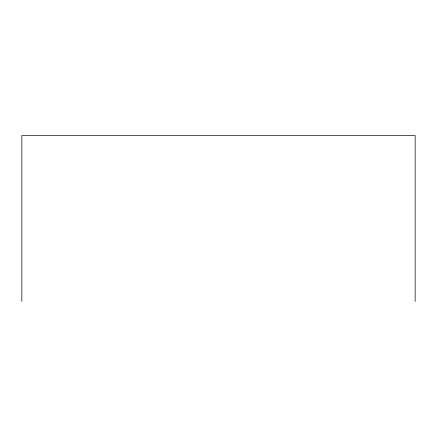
<?xml version="1.0" encoding="UTF-8"?>
<svg xmlns="http://www.w3.org/2000/svg" width="437" height="437" viewBox="0 0 437 437"><rect width="100%" height="100%" fill="white"/><g stroke="black" fill="none" stroke-linecap="round" stroke-linejoin="round"><path stroke-width="0.66" d="M415.15 301.432L415.15 135.568L21.85 135.568L21.85 301.432"/></g></svg>
